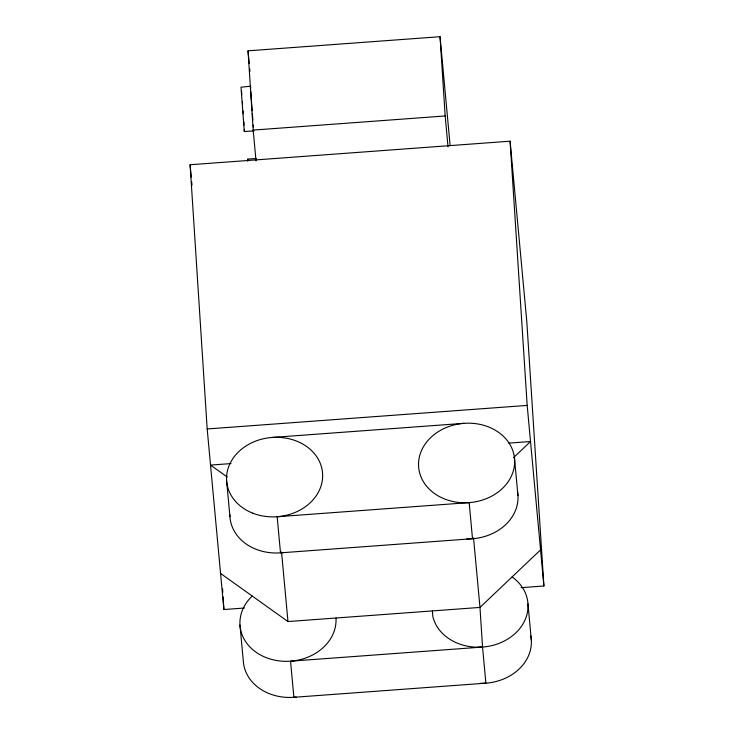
<?xml version="1.0" encoding="UTF-8"?>
<svg xmlns="http://www.w3.org/2000/svg" width="734" height="734" viewBox="0 0 734 734"><rect width="100%" height="100%" fill="white"/><g stroke="black" fill="none" stroke-linecap="round" stroke-linejoin="round"><path stroke-width="1.1" d="M253.9 130.854L244.303 131.56L244.294 129.423M256.276 158.489L247.743 159.113L247.753 161.26M513.451 457.75L530.526 441.529L508.809 443.125M540.563 549.876L479.981 607.422L287.976 621.551L220.558 573.419M482.522 646.718L476.705 647.195A48.132 39.709 -5.3 0 1 432.812 616.468L432.39 610.927M256.019 160.884L253.166 130.092L248.037 50.829L440.042 36.7L450.08 145.038M253.166 130.092L445.171 115.963L448.015 146.754M244.477 608.018L223.907 609.532L207.181 428.968L190.097 164.746L510.093 141.194L526.819 321.767L543.903 585.989L521.048 587.668M207.181 428.968L527.177 405.416L543.903 585.989M272.03 437.464L464.035 423.334M231.1 463.567L210.53 465.081L227.292 477.045M244.303 131.56L241 87.208L250.652 86.181L250.661 88.328M247.743 159.113L247.908 160.315M514.598 459.438A48.132 39.709 -5.3 0 1 444.813 499.065A48.132 39.709 -5.3 0 1 440.372 430.418A48.132 39.709 -5.3 0 1 514.598 459.438L517.938 495.551M527.975 603.889L531.324 640.011M473.531 537.857L479.981 607.422L482.541 647.058L485.89 683.171L293.884 697.3L290.545 661.187L482.541 647.058A48.132 39.709 -5.3 0 0 525.305 619.331A48.132 39.709 -5.3 0 0 512.112 576.906M248.037 50.829L249.202 63.372M249.734 69.079L249.945 71.354M281.535 551.986L287.976 621.551M226.595 480.632L229.944 516.745M239.981 625.084L243.321 661.196A48.132 39.709 -5.3 0 0 296.151 697.089M190.097 164.746L191.253 177.233M191.675 181.784L191.987 185.188M253.303 125.064L253.469 127.01M241.477 90.732L241.825 94.631M252.891 120.174L252.377 113.77M242.403 101.751L242.569 103.971M252.147 110.715L251.523 102.054M243.092 110.926L243.293 113.788M251.386 100.053L250.835 91.521M510.093 141.194L527.177 405.416M440.042 36.7L445.171 115.963M222.576 588.943L222.797 592.375M223.09 596.953L223.907 609.532M243.844 121.862L244.046 125.129M335.979 618.019A48.132 39.709 -5.3 0 1 271.975 659.517A48.132 39.709 -5.3 0 1 252.23 596.026M282.773 552.638A48.132 39.709 -5.3 0 1 229.87 514.681M517.415 491.431A48.132 39.709 -5.3 0 1 466.787 538.857M530.792 635.892A48.132 39.709 -5.3 0 1 480.174 683.308M469.164 502.606L277.158 516.736L280.507 552.849L472.503 538.719L469.164 502.606M252.817 513.185A48.132 39.709 -5.3 0 0 322.593 473.568A48.132 39.709 -5.3 0 0 248.376 444.538A48.132 39.709 -5.3 0 0 252.817 513.185"/></g></svg>
